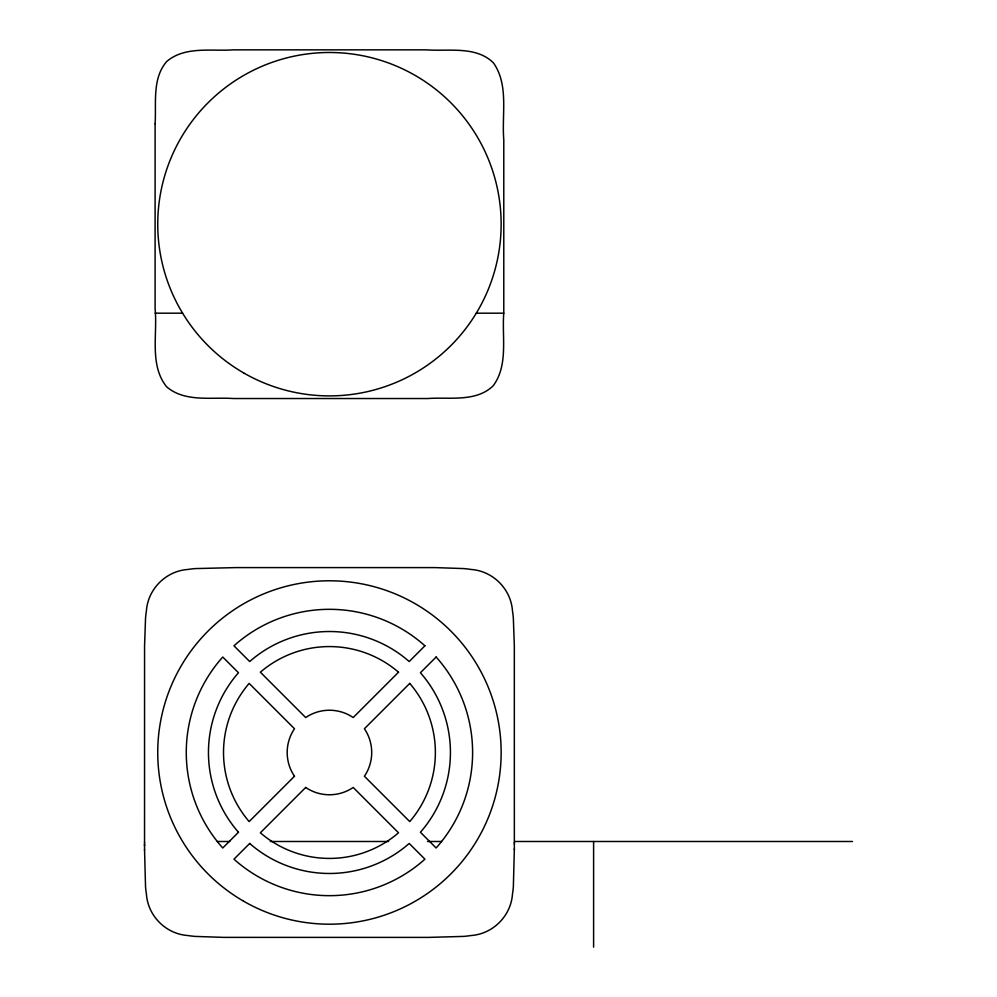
<?xml version="1.0" encoding="UTF-8"?>
<svg xmlns="http://www.w3.org/2000/svg" width="997" height="997" viewBox="0 0 997 997"><rect width="100%" height="100%" fill="white"/><g stroke="black" fill="none" stroke-linecap="round" stroke-linejoin="round"><path stroke-width="1.5" d="M144.54 842.727L144.565 645.744L145.537 618.103A117.06 117.06 0 0 1 146.409 610.837C147.93 589.015 165.951 570.982 187.785 569.474A117.06 117.06 0 0 1 195.051 568.589L235.94 567.592L435.215 567.605L463.842 568.589A117.06 117.06 0 0 1 471.107 569.461C492.929 570.982 510.963 589.003 512.47 610.837A117.06 117.06 0 0 1 513.343 618.103L514.327 645.744L514.352 842.727M514.352 844.21L514.352 842.415M514.352 849.594L514.352 843.961M514.352 848.921L513.355 886.894A117.06 117.06 0 0 1 512.47 894.159C510.95 915.981 492.929 934.015 471.095 935.522A117.06 117.06 0 0 1 463.842 936.395L428.336 937.404L223.664 937.379L195.051 936.407A117.06 117.06 0 0 1 187.785 935.522C165.951 934.002 147.917 915.994 146.422 894.159A117.06 117.06 0 0 1 145.537 886.894L144.54 849.594M155.096 313.183L182.601 313.183M476.279 313.183L503.784 313.183M217.371 841.493L229.821 841.493M270.287 841.493L388.593 841.493M427.514 841.493L441.521 841.493M514.676 841.493L852.46 841.493M144.54 850.154L144.54 842.415M593.601 841.493L593.601 947.15M144.54 844.21L144.54 846.004M155.108 123.678L155.096 308.721C157.7 334.095 149.114 365.263 166.736 386.898C184.956 402.464 211.426 396.968 233.373 398.526L427.738 398.526C449.211 396.931 475.993 402.427 493.141 385.839C508.595 365.126 501.79 336.787 503.784 312.908L503.784 139.667C501.628 114.518 509.031 85.019 493.465 62.911C476.117 45.65 448.55 51.532 426.629 49.85L233.373 49.85C211.439 51.408 184.956 45.912 166.736 61.49C151.968 78.377 156.404 103.115 155.108 123.678M238.47 832.258L222.755 847.973A143.169 143.169 0 0 1 222.755 657.023L238.47 672.738A120.986 120.986 0 0 0 238.47 832.258M294.489 776.252L249.15 821.578A105.931 105.931 0 0 1 249.15 683.406L294.489 728.745A42.26 42.26 0 0 0 294.489 776.252M398.526 672.202L353.2 717.541A42.26 42.26 0 0 0 305.693 717.541L260.354 672.202A105.931 105.931 0 0 1 398.526 672.202M424.921 645.807L409.206 661.534A120.986 120.986 0 0 0 249.686 661.534L233.959 645.807A143.169 143.169 0 0 1 424.921 645.807M249.686 843.462L233.959 859.177A143.169 143.169 0 0 0 424.921 859.177L409.206 843.462A120.986 120.986 0 0 1 249.686 843.462M305.693 787.456L260.354 832.794A105.931 105.931 0 0 0 398.526 832.794L353.2 787.456A42.26 42.26 0 0 1 305.693 787.456M409.742 683.406L364.404 728.745A42.26 42.26 0 0 1 364.404 776.252L409.742 821.578A105.931 105.931 0 0 0 409.742 683.406M436.125 657.023L420.41 672.738A120.986 120.986 0 0 1 420.41 832.258L436.125 847.973A143.169 143.169 0 0 0 436.125 657.023M243.592 901.188A171.696 171.696 0 0 0 501.142 752.498A171.696 171.696 0 0 0 243.592 603.796A171.696 171.696 0 0 0 243.592 901.188M243.592 372.89A171.696 171.696 0 0 0 501.142 224.188A171.696 171.696 0 0 0 243.592 75.498A171.696 171.696 0 0 0 243.592 372.89"/></g></svg>
